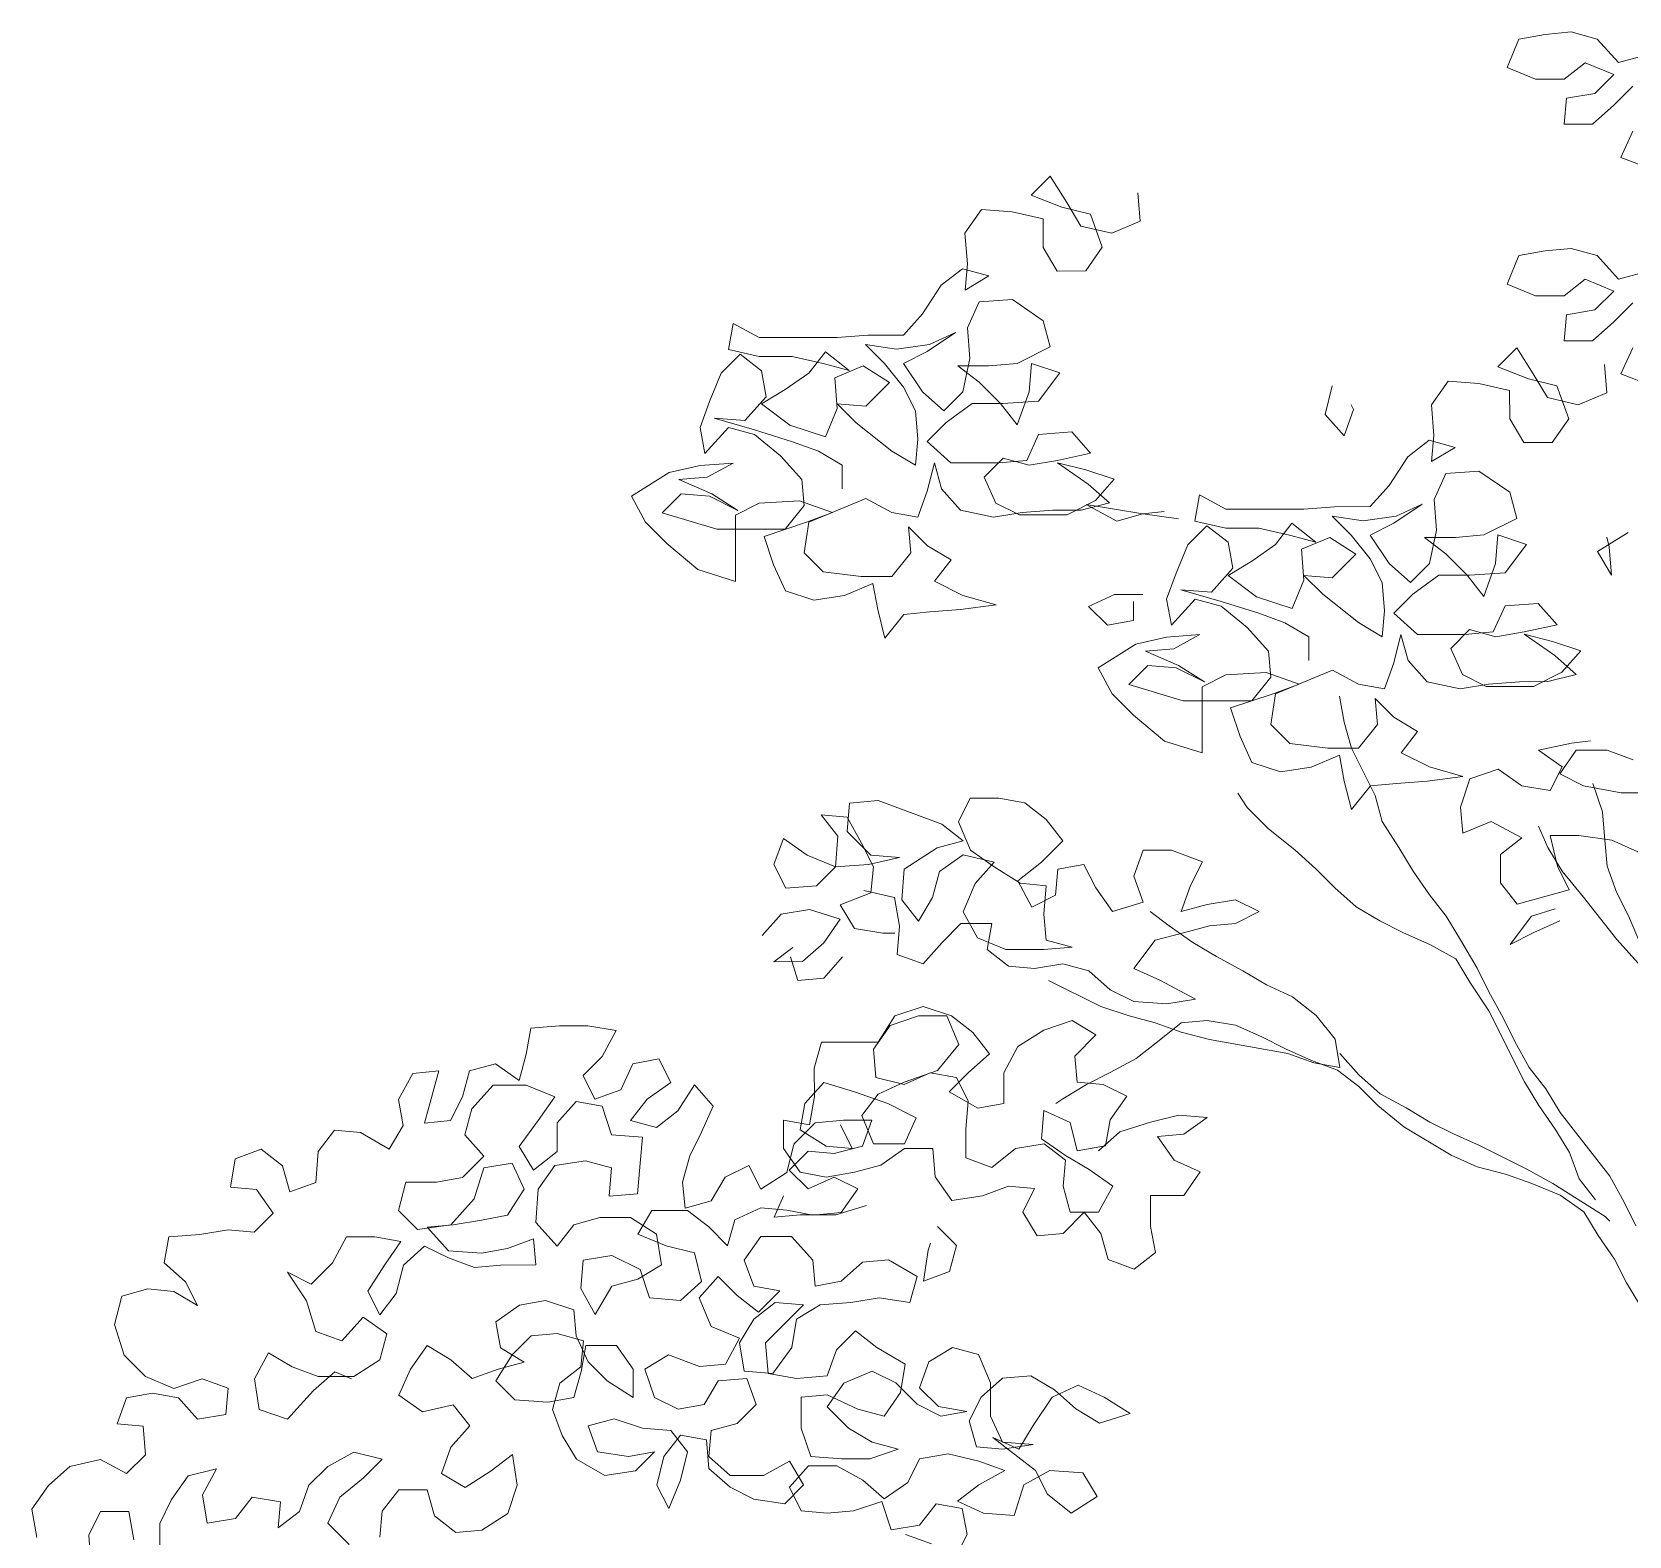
# Model space of a CAD drawing. Header units: inches. Extents: x 0.9 to 45.9, y 0.4 to 30.4.
# Drawn here: x 31.988 to 32.61, y 4.578 to 5.165 of the extents above; entities that cross this region are included whole.
import ezdxf

# ---------------------------------------------------------------- set-up
doc = ezdxf.new("R2010")
doc.units = ezdxf.units.IN
doc.header["$MEASUREMENT"] = 0
doc.layers.add('Arbolles', color=57, linetype='Continuous', lineweight=5)

msp = doc.modelspace()

# ---------------------------------------------------------------- linework, layer by layer
at = {"layer": 'Arbolles', "elevation": -0.074}
for points in [[(32.616, 5.15543), (32.60585, 5.15265), (32.59754, 5.16187), (32.58739, 5.16463), (32.57724, 5.16369), (32.56709, 5.16184), (32.56249, 5.15076), (32.57357, 5.14616), (32.58464, 5.14617), (32.59294, 5.15264), (32.60401, 5.14803), (32.59664, 5.14065), (32.58557, 5.13879), (32.58465, 5.12864), (32.59572, 5.12865), (32.60402, 5.13604), (32.6114, 5.14343)], [(32.61141, 5.1259), (32.60681, 5.11575), (32.61881, 5.11114)], [(32.41849, 5.10192), (32.41943, 5.09085), (32.40836, 5.08623), (32.39636, 5.08898), (32.39082, 5.0982), (32.38435, 5.10835), (32.37698, 5.10096), (32.38898, 5.09636), (32.40005, 5.0936), (32.40468, 5.08069), (32.39823, 5.07145), (32.38715, 5.07144), (32.38161, 5.08067), (32.3816, 5.09174), (32.3696, 5.09449), (32.35761, 5.09541), (32.35116, 5.08617), (32.35209, 5.07418), (32.35118, 5.06403), (32.3604, 5.06958), (32.35025, 5.07233), (32.34195, 5.06587), (32.33458, 5.05479), (32.32721, 5.04648), (32.31337, 5.04647), (32.30138, 5.04553), (32.27093, 5.04551), (32.26078, 5.05103), (32.25894, 5.04088), (32.27094, 5.03813), (32.28386, 5.03814), (32.29585, 5.03538), (32.306, 5.03262), (32.29677, 5.03999), (32.29032, 5.03168), (32.2811, 5.02522), (32.27188, 5.01967), (32.28296, 5.01138), (32.2968, 5.00678), (32.3014, 5.01786), (32.30047, 5.02985), (32.31154, 5.03447), (32.32169, 5.02802), (32.31247, 5.01879), (32.3014, 5.0197), (32.30879, 5.01233), (32.32264, 5.00127), (32.33187, 4.99574), (32.33278, 5.00589), (32.33185, 5.01696), (32.32723, 5.02618), (32.31984, 5.0354), (32.31245, 5.04278), (32.32445, 5.04094), (32.33736, 5.0428), (32.34751, 5.04742), (32.33644, 5.04003), (32.32722, 5.03541), (32.33461, 5.02434), (32.34292, 5.01697), (32.35029, 5.02436), (32.35305, 5.03728), (32.35212, 5.04927), (32.35672, 5.05942), (32.36964, 5.06036), (32.38164, 5.05207), (32.38441, 5.04192), (32.3715, 5.03545), (32.36043, 5.03452), (32.34844, 5.03451), (32.35675, 5.02806), (32.36506, 5.01976), (32.37153, 5.01146), (32.37613, 5.02438), (32.37704, 5.03545), (32.38811, 5.03177), (32.37982, 5.0207), (32.36598, 5.01976), (32.35399, 5.01975), (32.34385, 5.01236), (32.33647, 5.00497), (32.34571, 4.99668), (32.36416, 4.99669), (32.37523, 4.99763), (32.37983, 5.00778), (32.39275, 5.00871), (32.40014, 5.00042), (32.38722, 4.99764), (32.37615, 4.99578), (32.366, 4.99854), (32.35863, 4.99115), (32.36325, 4.98101), (32.37248, 4.9764), (32.39093, 4.97642), (32.402, 4.98197), (32.40937, 4.99028), (32.3983, 4.99396), (32.38722, 4.99672), (32.39922, 4.98842), (32.40753, 4.98105), (32.39647, 4.97827), (32.38539, 4.97826), (32.3734, 4.97733), (32.36233, 4.97547), (32.34941, 4.97823), (32.34203, 4.98653), (32.33925, 4.99667), (32.33649, 4.9856), (32.33281, 4.97545), (32.32266, 4.97728), (32.31251, 4.98281), (32.29037, 4.97356), (32.28854, 4.96157), (32.29593, 4.95419), (32.31069, 4.95236), (32.32268, 4.95237), (32.33005, 4.9616), (32.32912, 4.97175), (32.33651, 4.96438), (32.34574, 4.95885), (32.33929, 4.95054), (32.35037, 4.94502), (32.36329, 4.94134), (32.34945, 4.93948), (32.33746, 4.93855), (32.32731, 4.93761), (32.31994, 4.92838), (32.31716, 4.93945), (32.3153, 4.9496), (32.30424, 4.94497), (32.29225, 4.94312), (32.28117, 4.9468), (32.27655, 4.95694), (32.27285, 4.96801), (32.28945, 4.97356), (32.29959, 4.97726), (32.28667, 4.98186), (32.27099, 4.98092), (32.26177, 4.9763), (32.26179, 4.95047), (32.24703, 4.95507), (32.23502, 4.96521), (32.22671, 4.9735), (32.22117, 4.98365), (32.23592, 4.99289), (32.24791, 4.99566), (32.26083, 4.9966), (32.25068, 4.99105), (32.23961, 4.99012), (32.25254, 4.9846), (32.26269, 4.97815), (32.25161, 4.98367), (32.24054, 4.98459), (32.23317, 4.9772), (32.25439, 4.97076), (32.28115, 4.97079), (32.28852, 4.98002), (32.28759, 4.99017), (32.27928, 4.99938), (32.26912, 5.00768), (32.25897, 5.01044), (32.24975, 5.00028), (32.2479, 5.01043), (32.25158, 5.02058), (32.25618, 5.03165), (32.26356, 5.03904), (32.27187, 5.03259), (32.27372, 5.02244), (32.26543, 5.01321), (32.25343, 5.01412), (32.26912, 5.00952), (32.28389, 5.00492), (32.29404, 5.00124), (32.30327, 4.99572), (32.30328, 4.98649)], [(32.616, 5.07103), (32.60585, 5.06825), (32.59754, 5.07747), (32.58739, 5.08023), (32.57724, 5.0793), (32.56709, 5.07744), (32.56249, 5.06637), (32.57357, 5.06176), (32.58464, 5.06177), (32.59294, 5.06824), (32.60401, 5.06364), (32.59664, 5.05625), (32.58557, 5.05439), (32.58465, 5.04424), (32.59572, 5.04425), (32.60402, 5.05164), (32.6114, 5.05903)], [(32.60035, 5.03503), (32.60128, 5.02396), (32.59021, 5.01934), (32.57822, 5.0221), (32.57267, 5.03132), (32.5662, 5.04146), (32.55883, 5.03407), (32.57083, 5.02947), (32.5819, 5.02671), (32.58653, 5.0138), (32.58008, 5.00457), (32.56901, 5.00456), (32.56346, 5.01378), (32.56345, 5.02485), (32.55146, 5.02761), (32.53946, 5.02852), (32.53301, 5.01929), (32.53395, 5.00729), (32.53303, 4.99714), (32.54225, 5.00269), (32.5321, 5.00545), (32.5238, 4.99898), (32.51643, 4.9879), (32.50906, 4.97959), (32.49522, 4.97958), (32.48323, 4.97865), (32.45278, 4.97862), (32.44263, 4.98415), (32.44079, 4.97399), (32.45279, 4.97124), (32.46571, 4.97125), (32.4777, 4.96849), (32.48785, 4.96573), (32.47862, 4.97311), (32.47217, 4.9648), (32.46295, 4.95833), (32.45373, 4.95279), (32.46481, 4.94449), (32.47865, 4.93989), (32.48325, 4.95097), (32.48232, 4.96296), (32.49339, 4.96758), (32.50354, 4.96114), (32.49432, 4.9519), (32.48325, 4.95281), (32.49064, 4.94544), (32.50449, 4.93438), (32.51372, 4.92885), (32.51463, 4.939), (32.5137, 4.95007), (32.50908, 4.9593), (32.50169, 4.96852), (32.4943, 4.97589), (32.5063, 4.97405), (32.51921, 4.97591), (32.52936, 4.98053), (32.51829, 4.97314), (32.50907, 4.96852), (32.51646, 4.95746), (32.52477, 4.95008), (32.53215, 4.95747), (32.5349, 4.97039), (32.53397, 4.98238), (32.53857, 4.99254), (32.55149, 4.99347), (32.56349, 4.98518), (32.56627, 4.97503), (32.55336, 4.96856), (32.54228, 4.96763), (32.53029, 4.96762), (32.5386, 4.96117), (32.54691, 4.95287), (32.55338, 4.94458), (32.55798, 4.9575), (32.55889, 4.96857), (32.56997, 4.96489), (32.56167, 4.95381), (32.54783, 4.95287), (32.53584, 4.95286), (32.5257, 4.94547), (32.51832, 4.93808), (32.52756, 4.92979), (32.54601, 4.92981), (32.55708, 4.93074), (32.56168, 4.94089), (32.5746, 4.94183), (32.58199, 4.93353), (32.56907, 4.93075), (32.558, 4.9289), (32.54785, 4.93165), (32.54048, 4.92427), (32.5451, 4.91412), (32.55433, 4.90952), (32.57278, 4.90953), (32.58385, 4.91508), (32.59122, 4.92339), (32.58015, 4.92707), (32.56907, 4.92983), (32.58108, 4.92154), (32.58939, 4.91416), (32.57832, 4.91138), (32.56725, 4.91137), (32.55525, 4.91044), (32.54418, 4.90859), (32.53127, 4.91134), (32.52388, 4.91964), (32.5211, 4.92978), (32.51834, 4.91871), (32.51466, 4.90856), (32.50451, 4.91039), (32.49436, 4.91592), (32.47222, 4.90667), (32.47039, 4.89468), (32.47778, 4.88731), (32.49254, 4.88547), (32.50453, 4.88548), (32.51191, 4.89472), (32.51097, 4.90486), (32.51836, 4.89749), (32.52759, 4.89196), (32.52114, 4.88365), (32.53222, 4.87813), (32.54514, 4.87445), (32.5313, 4.87259), (32.51931, 4.87166), (32.50916, 4.87073), (32.50179, 4.86149), (32.49901, 4.87256), (32.49716, 4.88271), (32.48609, 4.87809), (32.4741, 4.87623), (32.46302, 4.87991), (32.4584, 4.89006), (32.4547, 4.90112), (32.4713, 4.90667), (32.48145, 4.91037), (32.46853, 4.91497), (32.45284, 4.91404), (32.44362, 4.90942), (32.44364, 4.88358), (32.42888, 4.88818), (32.41688, 4.89832), (32.40857, 4.90662), (32.40302, 4.91676), (32.41777, 4.926), (32.42976, 4.92878), (32.44268, 4.92971), (32.43254, 4.92417), (32.42147, 4.92323), (32.43439, 4.91771), (32.44454, 4.91126), (32.43347, 4.91679), (32.42239, 4.9177), (32.41502, 4.91031), (32.43625, 4.90387), (32.463, 4.9039), (32.47037, 4.91313), (32.46944, 4.92328), (32.46113, 4.9325), (32.45097, 4.94079), (32.44082, 4.94355), (32.43161, 4.93339), (32.42975, 4.94354), (32.43343, 4.95369), (32.43803, 4.96477), (32.44541, 4.97215), (32.45372, 4.9657), (32.45557, 4.95556), (32.44728, 4.94632), (32.43528, 4.94723), (32.45097, 4.94264), (32.46574, 4.93804), (32.47589, 4.93436), (32.48512, 4.92883), (32.48513, 4.9196)], [(32.61141, 5.0415), (32.60681, 5.03135), (32.61881, 5.02675)], [(32.49426, 5.02663), (32.4915, 5.01556), (32.49889, 5.00726), (32.50257, 5.01741), (32.50164, 5.01926)], [(32.43434, 4.97491), (32.42049, 4.97674), (32.39835, 4.98041), (32.41035, 4.97397), (32.42049, 4.97674), (32.4288, 4.97767)], [(32.60963, 4.96954), (32.59765, 4.96214), (32.60319, 4.95292), (32.60226, 4.96399), (32.60133, 4.96768)], [(32.42052, 4.94538), (32.40945, 4.94537), (32.39931, 4.94074), (32.4067, 4.93337), (32.41684, 4.93522), (32.41684, 4.9426)], [(32.61344, 4.84499), (32.60328, 4.84959), (32.59037, 4.85143), (32.57929, 4.85142), (32.58207, 4.83943), (32.58669, 4.8302), (32.5664, 4.82465), (32.55994, 4.83295), (32.55993, 4.84402), (32.56822, 4.85048), (32.55623, 4.85693), (32.54516, 4.85231), (32.54423, 4.86246), (32.54791, 4.87353), (32.55897, 4.87723), (32.56821, 4.87078), (32.57928, 4.86895), (32.58388, 4.87818), (32.57465, 4.88463), (32.58757, 4.88741), (32.59495, 4.88834)], [(32.61156, 4.88097), (32.60141, 4.88465), (32.58941, 4.88464), (32.58296, 4.87541), (32.59219, 4.8708), (32.60696, 4.86805), (32.61803, 4.86806)], [(32.31176, 4.82995), (32.32376, 4.8272), (32.32561, 4.81613), (32.3247, 4.80505), (32.33485, 4.80137), (32.34223, 4.80968), (32.3496, 4.81707), (32.36159, 4.81708), (32.35976, 4.80693), (32.36807, 4.80048), (32.37822, 4.79957), (32.38929, 4.80142), (32.39944, 4.79866), (32.40775, 4.79129), (32.41698, 4.78669), (32.4299, 4.78578), (32.44096, 4.78763), (32.42712, 4.795), (32.41697, 4.7996), (32.42526, 4.81068), (32.43633, 4.81346), (32.44647, 4.81624), (32.45662, 4.81717), (32.46584, 4.82179), (32.45661, 4.82639), (32.44554, 4.82454), (32.4354, 4.82176), (32.43908, 4.83191), (32.44368, 4.84114), (32.43169, 4.84575), (32.42061, 4.84574), (32.41693, 4.83558), (32.42063, 4.82544), (32.40864, 4.82174), (32.40218, 4.83096), (32.39755, 4.84018), (32.38741, 4.83833), (32.38649, 4.82818), (32.37727, 4.82355), (32.37173, 4.8337), (32.38095, 4.84109), (32.38924, 4.8494), (32.38278, 4.8577), (32.37447, 4.86415), (32.36432, 4.86598), (32.35325, 4.86597), (32.34864, 4.85674), (32.35327, 4.84567), (32.3625, 4.83923), (32.37265, 4.83278), (32.3828, 4.83186), (32.38189, 4.82079), (32.38282, 4.81064), (32.39297, 4.80788), (32.3819, 4.80695), (32.36714, 4.80694), (32.35606, 4.81154), (32.35052, 4.82168), (32.35512, 4.83276), (32.3625, 4.84107), (32.3505, 4.84383), (32.34128, 4.83736), (32.33852, 4.82721), (32.33299, 4.81798), (32.32653, 4.82628), (32.32744, 4.83827), (32.34035, 4.84659), (32.35049, 4.84936), (32.34219, 4.85581), (32.32742, 4.86134), (32.31727, 4.86502), (32.3062, 4.86408), (32.30528, 4.85301), (32.31452, 4.84379), (32.32559, 4.84288), (32.3136, 4.8401), (32.30068, 4.83917), (32.28961, 4.84377), (32.28038, 4.85022), (32.2767, 4.84007), (32.28132, 4.83085), (32.29331, 4.83178), (32.30068, 4.83917), (32.3016, 4.85116), (32.29513, 4.85946), (32.30528, 4.85855), (32.31082, 4.8484), (32.31545, 4.83918), (32.31453, 4.82903), (32.30254, 4.82441), (32.30809, 4.81519), (32.31916, 4.81335), (32.32377, 4.81336)], [(32.27211, 4.81239), (32.27948, 4.8207), (32.29055, 4.82255), (32.30255, 4.81887), (32.2961, 4.80964), (32.2878, 4.80225), (32.27673, 4.80224), (32.28411, 4.80779)], [(32.58302, 4.81821), (32.57287, 4.81359), (32.56365, 4.80896), (32.57194, 4.82004), (32.58117, 4.82282)], [(32.30348, 4.80411), (32.29611, 4.7958), (32.28596, 4.79487), (32.28319, 4.80409)], [(32.40319, 4.72855), (32.41149, 4.73594), (32.42348, 4.73964), (32.43455, 4.74242), (32.44562, 4.74151), (32.4364, 4.73504), (32.42625, 4.73411), (32.43272, 4.72489), (32.44287, 4.72028), (32.43642, 4.71105), (32.42351, 4.71104), (32.42352, 4.69905), (32.42537, 4.6889), (32.41707, 4.68243), (32.40692, 4.68612), (32.40414, 4.69626), (32.39768, 4.70456), (32.38938, 4.69625), (32.37924, 4.69532), (32.37369, 4.70454), (32.3783, 4.71377), (32.36815, 4.71468), (32.358, 4.71098), (32.34601, 4.70912), (32.33954, 4.71834), (32.33861, 4.72941), (32.32754, 4.7294), (32.31832, 4.72294), (32.30817, 4.72016), (32.2971, 4.71831), (32.28695, 4.72014), (32.28049, 4.72936), (32.28048, 4.74043), (32.29063, 4.7386), (32.29246, 4.74967), (32.29245, 4.76074), (32.29521, 4.77089), (32.31735, 4.77091), (32.3238, 4.78107), (32.33487, 4.78477), (32.34594, 4.78109), (32.35425, 4.77464), (32.36072, 4.76634), (32.35242, 4.75895), (32.34505, 4.75156), (32.35613, 4.74512), (32.36627, 4.74697), (32.36626, 4.75896), (32.37179, 4.76912), (32.38193, 4.77558), (32.393, 4.77928), (32.40223, 4.77376), (32.39393, 4.76545), (32.39486, 4.7553), (32.40501, 4.75439), (32.41424, 4.74978), (32.40779, 4.74055), (32.40596, 4.7304), (32.39489, 4.72854), (32.39211, 4.73961), (32.38196, 4.74422), (32.38105, 4.73314), (32.39028, 4.72669), (32.39951, 4.72117), (32.40874, 4.71472), (32.40321, 4.70456), (32.39214, 4.70455), (32.38937, 4.7147), (32.39028, 4.72485), (32.38197, 4.7313), (32.3709, 4.72944), (32.36168, 4.72206), (32.35153, 4.72574), (32.35152, 4.73681), (32.35243, 4.74788), (32.34781, 4.7571), (32.33766, 4.75894), (32.32752, 4.75431), (32.31644, 4.75707), (32.31551, 4.76814), (32.32196, 4.77737), (32.33303, 4.78107), (32.3441, 4.78109), (32.34872, 4.77002), (32.34043, 4.75986), (32.32752, 4.75524), (32.31737, 4.75062), (32.31092, 4.74231), (32.31554, 4.73124), (32.32754, 4.73125), (32.33214, 4.7414), (32.32107, 4.74693), (32.30814, 4.75153), (32.29615, 4.75521), (32.28877, 4.7469), (32.28694, 4.73675), (32.29709, 4.7303), (32.30724, 4.72939), (32.30262, 4.73861)], [(31.98938, 4.57774), (31.98752, 4.58881), (31.99397, 4.59805), (32.00227, 4.60543), (32.01426, 4.60821), (32.02441, 4.60269), (32.03179, 4.61007), (32.03086, 4.62114), (32.02071, 4.62206), (32.02439, 4.63221), (32.03453, 4.63406), (32.04468, 4.63223), (32.05207, 4.62393), (32.06314, 4.62579), (32.06406, 4.63594), (32.0539, 4.63962), (32.04284, 4.63592), (32.03176, 4.64052), (32.02345, 4.64882), (32.01975, 4.66081), (32.02251, 4.67188), (32.03265, 4.67466), (32.0428, 4.67374), (32.05203, 4.66822), (32.04741, 4.67744), (32.0391, 4.68481), (32.04094, 4.69496), (32.05293, 4.69589), (32.064, 4.69775), (32.07415, 4.69684), (32.08152, 4.70422), (32.07506, 4.71344), (32.06491, 4.71436), (32.06674, 4.72543), (32.07689, 4.72913), (32.0852, 4.72268), (32.08797, 4.71253), (32.09812, 4.71623), (32.09903, 4.72823), (32.10548, 4.73654), (32.11563, 4.73562), (32.12671, 4.72918), (32.13223, 4.73841), (32.13038, 4.74855), (32.13591, 4.75871), (32.14605, 4.75964), (32.14054, 4.73934), (32.15068, 4.74027), (32.15529, 4.7495), (32.15805, 4.75965), (32.16819, 4.76243), (32.17742, 4.75598), (32.18018, 4.76613), (32.18202, 4.77628), (32.19309, 4.77721), (32.20416, 4.77722), (32.21523, 4.77539), (32.20971, 4.76523), (32.20233, 4.75784), (32.20695, 4.74862), (32.2171, 4.75232), (32.2217, 4.76248), (32.23185, 4.76433), (32.23647, 4.75511), (32.22725, 4.74864), (32.2208, 4.74033), (32.23095, 4.73757), (32.23925, 4.74404), (32.2457, 4.75419), (32.25309, 4.7459), (32.24848, 4.73574), (32.24388, 4.72651), (32.24112, 4.71636), (32.24205, 4.70622), (32.2522, 4.70899), (32.25772, 4.71822), (32.26695, 4.72285), (32.27157, 4.71362), (32.28171, 4.72009), (32.28447, 4.73116), (32.29276, 4.73948), (32.30383, 4.74041), (32.3149, 4.74042), (32.31122, 4.73027), (32.30015, 4.72749), (32.29001, 4.7284), (32.28263, 4.72101), (32.29002, 4.71364), (32.30016, 4.71826), (32.30939, 4.71366), (32.30294, 4.70443), (32.29187, 4.70349), (32.28172, 4.70533), (32.27157, 4.70624), (32.26143, 4.70162), (32.25867, 4.69147), (32.25128, 4.69884), (32.24297, 4.70529), (32.22914, 4.70528), (32.22361, 4.69605), (32.23468, 4.69145), (32.24576, 4.68869), (32.24854, 4.67762), (32.24024, 4.67023), (32.22824, 4.67115), (32.22454, 4.68221), (32.21347, 4.68774), (32.2024, 4.68588), (32.20149, 4.67481), (32.20703, 4.66467), (32.21348, 4.67574), (32.22362, 4.67852), (32.23285, 4.68407), (32.23099, 4.69606), (32.22083, 4.70251), (32.20884, 4.7025), (32.1987, 4.69972), (32.19224, 4.69141), (32.18393, 4.70063), (32.18484, 4.71354), (32.19129, 4.72278), (32.20329, 4.72463), (32.21344, 4.72187), (32.21252, 4.7108), (32.22359, 4.71173), (32.22451, 4.72373), (32.22542, 4.73388), (32.21342, 4.73479), (32.20972, 4.74586), (32.19957, 4.74769), (32.1922, 4.73938), (32.19221, 4.72831), (32.18299, 4.72092), (32.17745, 4.73014), (32.18482, 4.7403), (32.19127, 4.74953), (32.18019, 4.75413), (32.16728, 4.75412), (32.15898, 4.74489), (32.15622, 4.73474), (32.16361, 4.72644), (32.15532, 4.71813), (32.14517, 4.71628), (32.13318, 4.71626), (32.13042, 4.70519), (32.13781, 4.69782), (32.15072, 4.69967), (32.15994, 4.70983), (32.16362, 4.72183), (32.17469, 4.72368), (32.17931, 4.71354), (32.17286, 4.70338), (32.16271, 4.70153), (32.15164, 4.69968), (32.1415, 4.69874), (32.14981, 4.68953), (32.16272, 4.68861), (32.17287, 4.69047), (32.18302, 4.69417), (32.18395, 4.68402), (32.17011, 4.68401), (32.15996, 4.68308), (32.14981, 4.68676), (32.14058, 4.69136), (32.13228, 4.68397), (32.12953, 4.6729), (32.12308, 4.66459), (32.11845, 4.67381), (32.1249, 4.68397), (32.13135, 4.6932), (32.1212, 4.69503), (32.11013, 4.69502), (32.1046, 4.68487), (32.09631, 4.67656), (32.08708, 4.68116), (32.09447, 4.6701), (32.09817, 4.65811), (32.10832, 4.65443), (32.11662, 4.66366), (32.12585, 4.65721), (32.12309, 4.64706), (32.11295, 4.64059), (32.09911, 4.64058), (32.08896, 4.64426), (32.07973, 4.64979), (32.0742, 4.63964), (32.07606, 4.62764), (32.08713, 4.62396), (32.09727, 4.63504), (32.10557, 4.64243), (32.11203, 4.63967)], [(32.3128, 4.70725), (32.30081, 4.70355), (32.28697, 4.70354), (32.27682, 4.7026), (32.2805, 4.71091)], [(32.34643, 4.56792), (32.35196, 4.579), (32.3501, 4.58915), (32.33995, 4.59098), (32.3335, 4.58267), (32.32243, 4.58082), (32.31873, 4.59189), (32.30766, 4.58818), (32.29752, 4.58725), (32.28737, 4.58817), (32.28274, 4.59739), (32.29012, 4.6057), (32.30119, 4.60571), (32.31134, 4.60018), (32.31965, 4.59281), (32.32887, 4.59928), (32.33348, 4.60851), (32.34455, 4.61036), (32.35654, 4.6076), (32.36669, 4.60392), (32.35655, 4.59838), (32.34825, 4.59191), (32.35841, 4.58731), (32.3704, 4.5864), (32.37408, 4.59839), (32.38422, 4.60394), (32.39714, 4.60303), (32.40268, 4.59381), (32.39254, 4.58734), (32.38331, 4.59471), (32.37869, 4.60393), (32.36207, 4.61683), (32.37222, 4.61223), (32.37775, 4.62146), (32.38512, 4.63254), (32.39526, 4.63716), (32.40542, 4.63256), (32.41557, 4.62611), (32.40358, 4.62241), (32.39435, 4.62794), (32.38604, 4.63531), (32.37681, 4.64084), (32.36574, 4.6399), (32.35744, 4.63251), (32.35284, 4.62328), (32.35561, 4.61314), (32.36576, 4.61223), (32.37776, 4.61408), (32.36576, 4.61499), (32.36114, 4.62514), (32.36113, 4.63805), (32.3565, 4.64912), (32.34635, 4.65188), (32.33713, 4.64633), (32.33345, 4.63618), (32.34084, 4.62881), (32.35191, 4.62697), (32.34177, 4.62512), (32.33253, 4.62972), (32.32422, 4.63802), (32.31499, 4.64262), (32.30393, 4.638), (32.29748, 4.62877), (32.30579, 4.62047), (32.31502, 4.61495), (32.32517, 4.61219), (32.3141, 4.60849), (32.30303, 4.60848), (32.29104, 4.60939), (32.28734, 4.62046), (32.28733, 4.63245), (32.29747, 4.63338), (32.30947, 4.62786), (32.31962, 4.6251), (32.32607, 4.63433), (32.32791, 4.6454), (32.31683, 4.65185), (32.30852, 4.6583), (32.30115, 4.65091), (32.29747, 4.64076), (32.28547, 4.63983), (32.2744, 4.64166), (32.27347, 4.65366), (32.28822, 4.66843), (32.27714, 4.66934), (32.26885, 4.66288), (32.26332, 4.65365), (32.26517, 4.64258), (32.27625, 4.64167), (32.28362, 4.65182), (32.28545, 4.66289), (32.29467, 4.66844), (32.30667, 4.66937), (32.31774, 4.67123), (32.32973, 4.66939), (32.33249, 4.67954), (32.32141, 4.68599), (32.31126, 4.68506), (32.30297, 4.67767), (32.29282, 4.67582), (32.29189, 4.68596), (32.28358, 4.69518), (32.27158, 4.69517), (32.26513, 4.68594), (32.26883, 4.6758), (32.27898, 4.67396), (32.27069, 4.66565), (32.26238, 4.6721), (32.25499, 4.67947), (32.24762, 4.67116), (32.25224, 4.6601), (32.26332, 4.65549), (32.25779, 4.64534), (32.24764, 4.64441), (32.23565, 4.64901), (32.22642, 4.64347), (32.23012, 4.6324), (32.23936, 4.62779), (32.2495, 4.62965), (32.25503, 4.63888), (32.2661, 4.63981), (32.2698, 4.62967), (32.26242, 4.62228), (32.25228, 4.6195), (32.25137, 4.60935), (32.25968, 4.60198), (32.27259, 4.60199), (32.28274, 4.60754), (32.28828, 4.59832), (32.28091, 4.59093), (32.26891, 4.59276), (32.25968, 4.59737), (32.25137, 4.60474), (32.25044, 4.61581), (32.24029, 4.61765), (32.23384, 4.60934), (32.23108, 4.59826), (32.2357, 4.58904), (32.2403, 4.60012), (32.24306, 4.61119), (32.23659, 4.61949), (32.22552, 4.6204), (32.21445, 4.62408), (32.2043, 4.6213), (32.208, 4.61116), (32.22, 4.60932), (32.23014, 4.61118), (32.22277, 4.60379), (32.21078, 4.60193), (32.1997, 4.60838), (32.19416, 4.6176), (32.19046, 4.62775), (32.19322, 4.6379), (32.20151, 4.64437), (32.20243, 4.65451), (32.19228, 4.65727), (32.18213, 4.65634), (32.17475, 4.64895), (32.16831, 4.6388), (32.17569, 4.63143), (32.18861, 4.63051), (32.19876, 4.63237), (32.20152, 4.64252), (32.20335, 4.65267), (32.21534, 4.65268), (32.22181, 4.64346), (32.22182, 4.63239), (32.21167, 4.63884), (32.20428, 4.64621), (32.19966, 4.65636), (32.19873, 4.66651), (32.18765, 4.67019), (32.1775, 4.66833), (32.16828, 4.66186), (32.17014, 4.65172), (32.17937, 4.64619), (32.16922, 4.64341), (32.15908, 4.63971), (32.15077, 4.64709), (32.14154, 4.65261), (32.13509, 4.64338), (32.13048, 4.63323), (32.13972, 4.62678), (32.15171, 4.62956), (32.15817, 4.62126), (32.1508, 4.61295), (32.14712, 4.6028), (32.15635, 4.59727), (32.16649, 4.60374), (32.17479, 4.61021), (32.17665, 4.59821), (32.17297, 4.58714), (32.16282, 4.58067), (32.15268, 4.57974), (32.14437, 4.58619), (32.14159, 4.59634), (32.13052, 4.59633), (32.12407, 4.58802), (32.12315, 4.57787)], [(32.34048, 4.69897), (32.34787, 4.6916), (32.34511, 4.68145), (32.33497, 4.67775), (32.3368, 4.68974), (32.33772, 4.69251)], [(32.11116, 4.57509), (32.10285, 4.58338), (32.10746, 4.59354), (32.11668, 4.60093), (32.12405, 4.60831), (32.11298, 4.61107), (32.10283, 4.60553), (32.09546, 4.59814), (32.09178, 4.58799), (32.08348, 4.58152), (32.08439, 4.59167), (32.07332, 4.59351), (32.06687, 4.5852), (32.0558, 4.58334), (32.05394, 4.59441), (32.05947, 4.60456), (32.0484, 4.60179), (32.04195, 4.59255), (32.03735, 4.58332), (32.03736, 4.57225)], [(32.02721, 4.57686), (32.02535, 4.58793), (32.01428, 4.58792), (32.00968, 4.57869), (32.01061, 4.56577)], [(32.32797, 4.57898), (32.33812, 4.5753)]]:
    msp.add_lwpolyline(points, dxfattribs=at)
at = {"layer": 'Arbolles', "color": 35, "elevation": -0.074}
for points in [[(32.49713, 4.90577), (32.49899, 4.89563), (32.50177, 4.88548), (32.51101, 4.86704), (32.51379, 4.85689), (32.52025, 4.84675), (32.5258, 4.83753), (32.53226, 4.82831), (32.53873, 4.82001), (32.54427, 4.81079), (32.55074, 4.79973), (32.55536, 4.7905), (32.56091, 4.78036), (32.56553, 4.77114), (32.57107, 4.761), (32.57754, 4.7527), (32.58308, 4.74348), (32.60248, 4.71859), (32.60803, 4.70844), (32.61265, 4.69922)], [(32.59695, 4.70935), (32.59049, 4.71765), (32.58679, 4.7278), (32.58124, 4.73702), (32.57478, 4.74624), (32.56923, 4.75546), (32.55537, 4.78312), (32.54798, 4.79419), (32.54244, 4.80341), (32.53228, 4.80894), (32.52213, 4.81354), (32.5129, 4.81814), (32.50367, 4.82367), (32.49536, 4.83104), (32.48797, 4.83842), (32.47966, 4.84579), (32.4695, 4.85408), (32.46119, 4.86238), (32.4575, 4.86791)], [(32.59588, 4.87173), (32.59958, 4.86066), (32.60052, 4.84959), (32.60145, 4.83944), (32.60515, 4.8293), (32.60977, 4.82008), (32.61439, 4.80901), (32.61995, 4.78872), (32.6218, 4.77857), (32.62366, 4.7675), (32.62643, 4.75643), (32.63014, 4.74444), (32.63106, 4.73983)], [(32.61348, 4.80163), (32.60516, 4.81085), (32.59223, 4.82744), (32.58392, 4.83758), (32.57838, 4.8468), (32.57468, 4.8551)], [(32.38376, 4.79496), (32.40406, 4.78483), (32.41514, 4.78115), (32.42529, 4.77839), (32.43544, 4.77471), (32.44651, 4.77195), (32.47697, 4.76645), (32.48712, 4.76276), (32.49727, 4.76093), (32.49541, 4.772), (32.48802, 4.78122), (32.47879, 4.78859), (32.46864, 4.79319), (32.45941, 4.79872), (32.44925, 4.80425), (32.44002, 4.80977), (32.43079, 4.81622), (32.4234, 4.82175)], [(32.61452, 4.66785), (32.60898, 4.67707), (32.60436, 4.6863), (32.59789, 4.69552), (32.59235, 4.70474), (32.58311, 4.71119), (32.57204, 4.71579), (32.56189, 4.71947), (32.55081, 4.72223), (32.54066, 4.72683), (32.5222, 4.73789), (32.51204, 4.74618), (32.50465, 4.75355), (32.49635, 4.76), (32.48619, 4.76369), (32.47604, 4.76829), (32.46681, 4.77289), (32.45666, 4.7775), (32.44559, 4.77933), (32.43544, 4.7784), (32.42622, 4.77101), (32.41792, 4.76455), (32.40778, 4.759), (32.39856, 4.75438), (32.38934, 4.74884), (32.38657, 4.74699)], [(32.49726, 4.76646), (32.50465, 4.75817), (32.51296, 4.75079), (32.52311, 4.74527), (32.53234, 4.73974), (32.54158, 4.73514), (32.55173, 4.73053), (32.57019, 4.72132), (32.58034, 4.7158), (32.60065, 4.7029), (32.6025, 4.70106)]]:
    msp.add_lwpolyline(points, dxfattribs=at)

doc.saveas('drawing.dxf')
